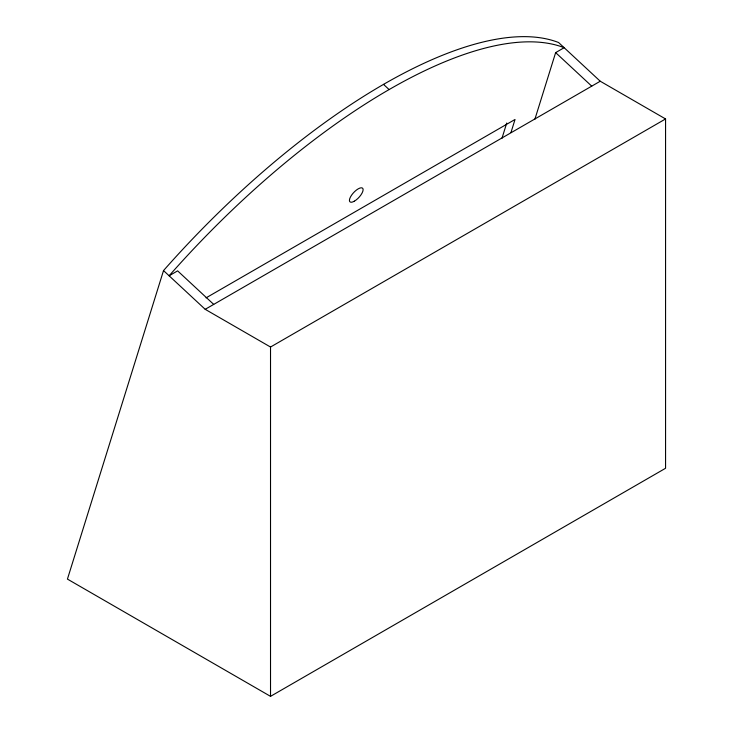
<?xml version="1.0" encoding="UTF-8"?>
<svg xmlns="http://www.w3.org/2000/svg" width="733" height="733" viewBox="0 0 733 733"><rect width="100%" height="100%" fill="white"/><g stroke="black" fill="none" stroke-linecap="round" stroke-linejoin="round"><path stroke-width="1.1" d="M163.523 270.587L67.436 579.097L270.523 696.35L665.564 468.268L665.564 118.948L600.245 81.235L558.573 42.514A412.413 158.328 -47.1 0 0 163.523 270.587L205.194 309.317L270.523 347.03L665.564 118.948M501.968 138.308L506.732 123.016M510.965 132.545L515.033 119.47L206.065 297.855M534.898 119.222L555.641 52.62L564.163 47.7A412.413 158.328 -47.1 0 0 169.112 275.782L177.624 270.862L213.706 304.397M205.194 309.317L600.245 81.235M555.641 52.62L591.733 86.146M383.524 84.387L389.113 89.582M270.523 347.03L270.523 696.35M354.351 201.181A9.3 3.573 -47.1 0 0 362.927 188.656A9.3 3.573 -47.1 0 0 351.528 195.235A9.3 3.573 -47.1 0 0 354.351 201.181"/></g></svg>
